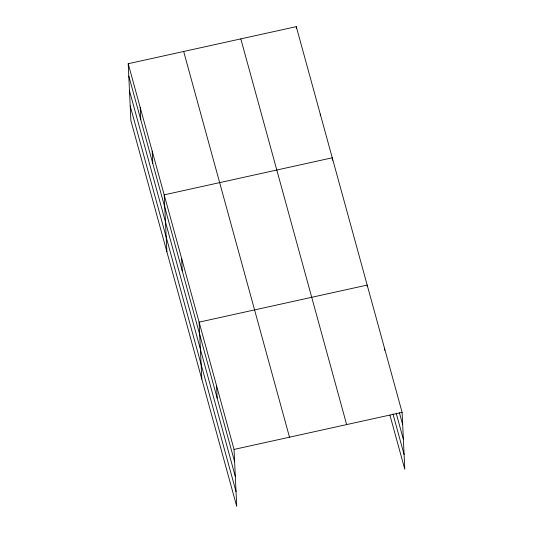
<?xml version="1.0" encoding="UTF-8"?>
<svg xmlns="http://www.w3.org/2000/svg" width="533" height="533" viewBox="0 0 533 533"><rect width="100%" height="100%" fill="white"/><g stroke="black" fill="none" stroke-linecap="round" stroke-linejoin="round"><path stroke-width="0.8" d="M128.206 63.713L234.04 449.426L236.725 506.35L130.891 120.638L128.206 63.713L296.275 26.65L402.109 412.362L404.794 469.287L389.949 415.187M234.04 449.426L402.109 412.362M399.417 412.775L402.688 424.708M396.179 413.162L403.381 439.419M392.968 414.001L404.101 454.576M240.816 38.882L346.643 424.594M183.672 51.481L289.499 437.2M128.793 76.059L234.62 461.771M129.486 90.77L235.313 476.482M130.199 105.927L236.032 491.639M384.646 348.722L384.726 350.368M367.264 286.721L367.184 285.075L199.115 322.145L201.8 379.063M332.372 160.26L332.259 157.795L164.191 194.858L166.876 251.776M320.266 114.075L320.34 115.721M296.275 26.65L296.355 28.296M216.578 385.785L217.158 398.131M181.653 258.498L182.233 270.844M152.198 151.145L152.778 163.484M140.206 107.426L140.785 119.772"/></g></svg>
